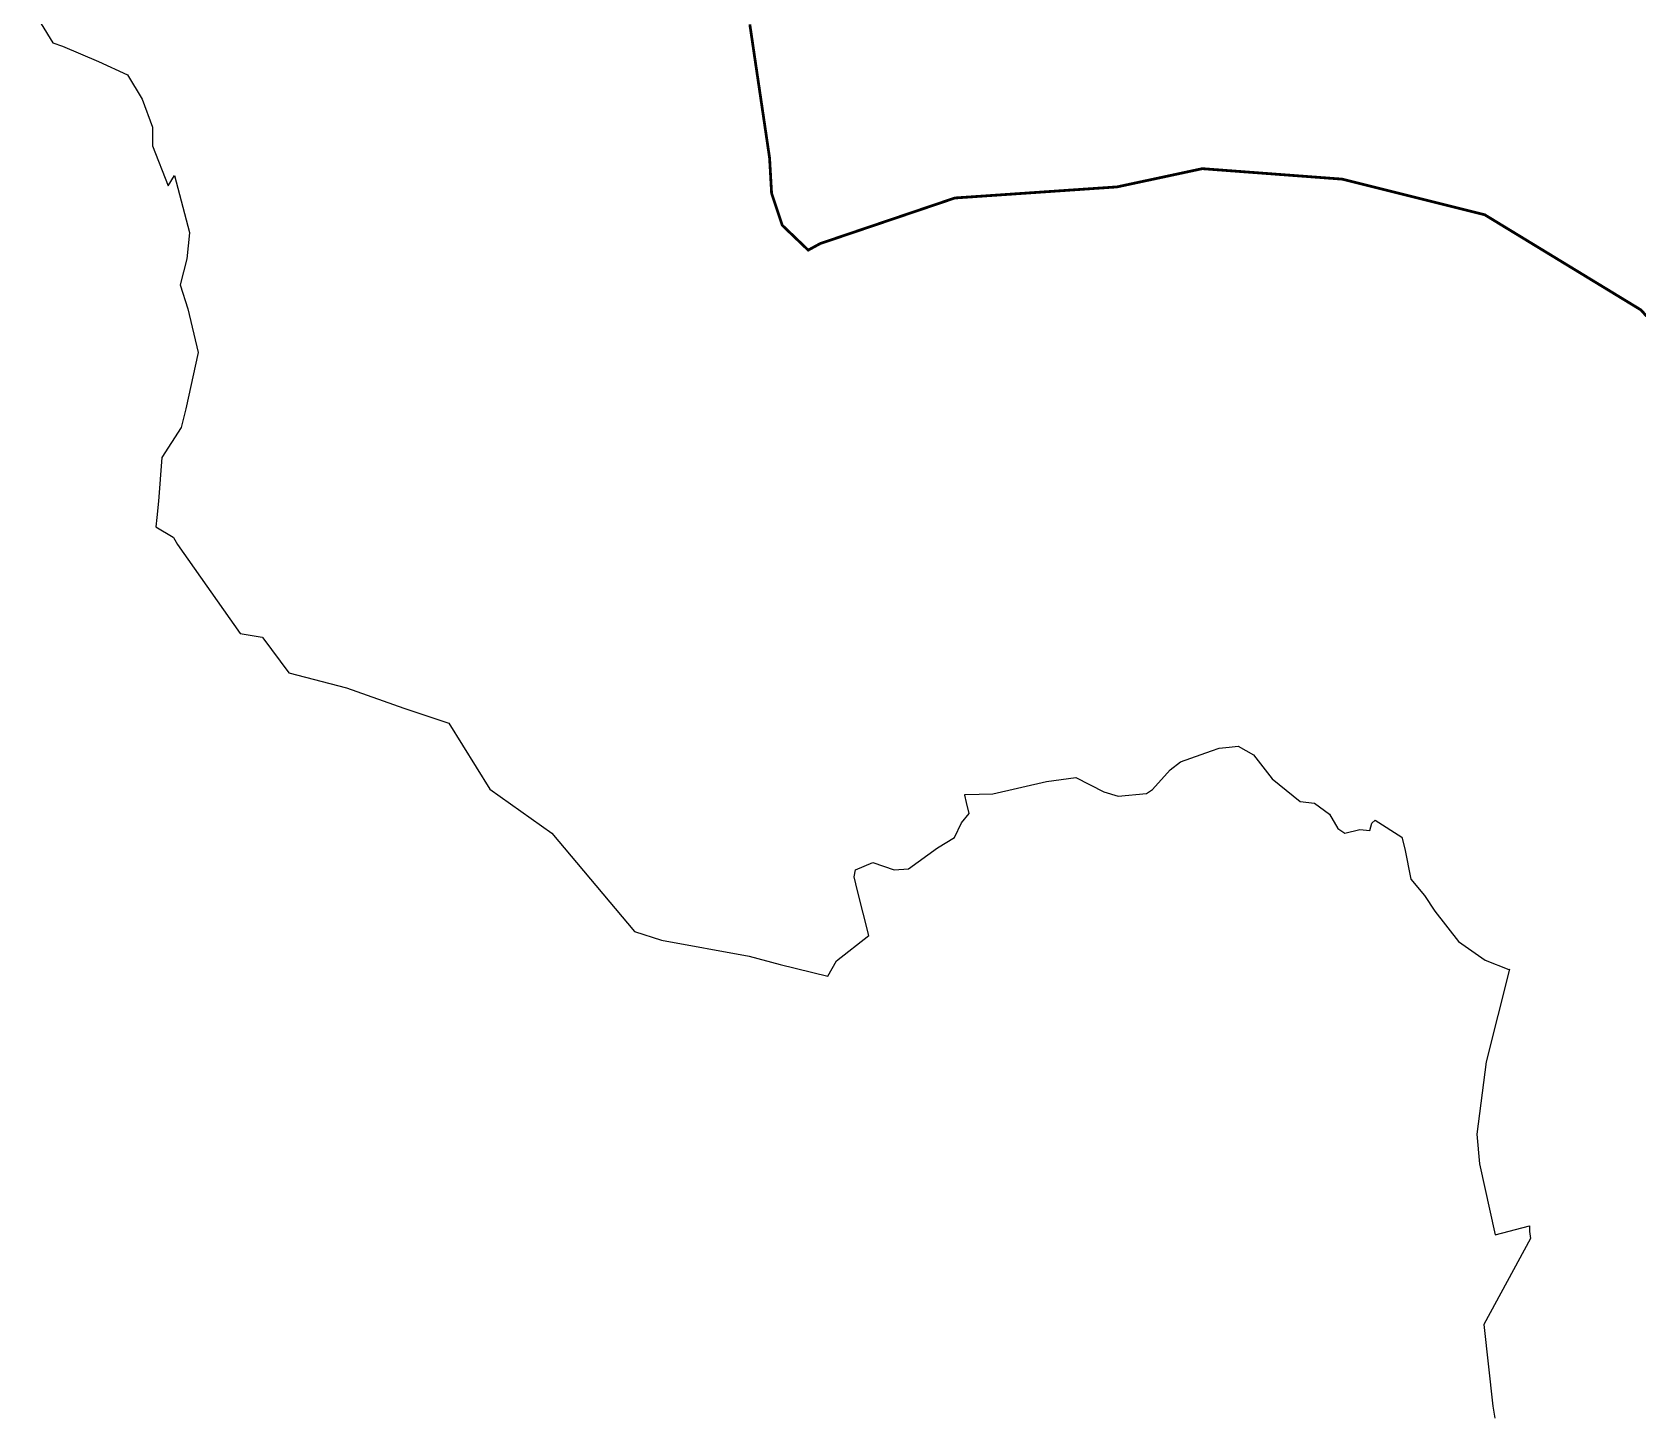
# Model space of a CAD drawing. Header units: metres. Extents: x 255476 to 378809, y 1739479 to 2227865.
# Drawn here: x 320744 to 323642, y 1832682 to 1835178 of the extents above; entities that cross this region are included whole.
import ezdxf

# ---------------------------------------------------------------- set-up
doc = ezdxf.new("R2010")
doc.units = ezdxf.units.M
doc.header["$MEASUREMENT"] = 0
doc.layers.add('COASTLINE', color=5, linetype='Continuous')
doc.layers.add('DISTRICT BOUNDRY', color=86, linetype='Continuous')

msp = doc.modelspace()

# ---------------------------------------------------------------- linework, layer by layer
at = {"layer": 'COASTLINE', "color": 1, "flags": 128}
msp.add_lwpolyline([(322039.3, 1835191.5, 5, 5, 0), (322075, 1834950.3, 5, 5, 0), (322078.6, 1834886.6, 5, 5, 0), (322097.8, 1834829, 5, 5, 0), (322144.7, 1834784.1, 5, 5, 0), (322166.3, 1834795.9, 5, 5, 0), (322409.4, 1834878.2, 5, 5, 0), (322702.1, 1834898.2, 5, 5, 0), (322855.8, 1834931.1, 5, 5, 0), (323108.4, 1834912.2, 5, 5, 0), (323365.5, 1834847.9, 5, 5, 0), (323647.5, 1834676.1, 5, 5, 0), (323656.6, 1834665.9, 5, 5, 0), (323776.7, 1834624.5, 5, 5, 0), (323998.8, 1834368.3, 5, 5, 0), (324092.2, 1834250.2, 5, 5, 0), (324117.8, 1834204.3, 5, 5, 0), (324128, 1834197.5, 5, 5, 0), (324351.1, 1833908.5, 5, 5, 0), (324454.1, 1833592.9, 5, 5, 0), (324488.3, 1832994.5, 5, 5, 0), (324487, 1832993.1, 5, 5, 0), (324498.4, 1832835.1, 5, 5, 0), (324345.5, 1832450.8, 5, 5, 0)], format="xyseb", dxfattribs=at)
at = {"layer": 'DISTRICT BOUNDRY'}
msp.add_polyline3d([(320744.2, 1835218.7, 0), (320781.6, 1835158.3, 0), (320798.9, 1835152.2, 0), (320864.1, 1835124.7, 0), (320916.1, 1835100.7, 0), (320942.8, 1835056.7, 0), (320961.6, 1835005.8, 0), (320961.5, 1834972.2, 0), (320989.4, 1834899.9, 0), (321001.4, 1834918.8, 0), (321028.2, 1834815.9, 0), (321028.2, 1834815.7, 0), (321028.2, 1834815.5, 0), (321023.3, 1834768.2, 0), (321011.3, 1834721.6, 0), (321025.3, 1834678.1, 0), (321044, 1834599.6, 0), (321021.8, 1834497.9, 0), (321013.1, 1834464, 0), (320978.4, 1834409.6, 0), (320972, 1834331, 0), (320969, 1834301.5, 0), (320967.3, 1834284.8, 0), (320998.7, 1834266, 0), (320999.1, 1834265.4, 0), (321006.8, 1834252.8, 0), (321119.9, 1834092.5, 0), (321159.2, 1834085.5, 0), (321159.9, 1834085.4, 0), (321160.5, 1834084.6, 0), (321207.6, 1834021, 0), (321311.2, 1833994.4, 0), (321415.1, 1833957.4, 0), (321495.9, 1833930.4, 0), (321570.1, 1833811.6, 0), (321682.1, 1833731.8, 0), (321831, 1833554.5, 0), (321880.1, 1833538.6, 0), (322038, 1833509.7, 0), (322094.2, 1833494.8, 0), (322179.9, 1833473.7, 0), (322195.5, 1833501.8, 0), (322254.3, 1833547, 0), (322233.9, 1833627.7, 0), (322233.9, 1833627.8, 0), (322227.4, 1833653.3, 0), (322229.8, 1833665.7, 0), (322261.4, 1833679.2, 0), (322299.5, 1833666, 0), (322325.7, 1833667.5, 0), (322377.9, 1833705.4, 0), (322408.6, 1833724.4, 0), (322421.6, 1833750.6, 0), (322435.1, 1833767.7, 0), (322430.3, 1833787.3, 0), (322427.3, 1833800.7, 0), (322427.1, 1833801.8, 0), (322428.5, 1833801.8, 0), (322477.8, 1833803.1, 0), (322574.6, 1833825.4, 0), (322627.5, 1833832.4, 0), (322677.9, 1833806.6, 0), (322704, 1833798.7, 0), (322755.3, 1833803.7, 0), (322765.9, 1833810.7, 0), (322798, 1833846.2, 0), (322816.6, 1833860.9, 0), (322872.5, 1833880.3, 0), (322886.2, 1833885.1, 0), (322904.6, 1833887.2, 0), (322920.4, 1833889.1, 0), (322948.5, 1833873.3, 0), (322982, 1833830.1, 0), (323032.7, 1833789.3, 0), (323058.6, 1833786.1, 0), (323085.1, 1833766.1, 0), (323100.3, 1833740.5, 0), (323113.1, 1833731.9, 0), (323139.9, 1833738.4, 0), (323158.2, 1833736.7, 0), (323161.5, 1833750.1, 0), (323167.7, 1833755.4, 0), (323216.1, 1833724.6, 0), (323221.1, 1833703.6, 0), (323232.1, 1833649.1, 0), (323257.1, 1833619.6, 0), (323275.4, 1833591, 0), (323318.4, 1833536.4, 0), (323366.1, 1833502.9, 0), (323408.8, 1833486, 0), (323410.3, 1833486.3, 0), (323368.4, 1833319.1, 0), (323351.2, 1833188.6, 0), (323355.9, 1833135.1, 0), (323384.4, 1833007.1, 0), (323446.3, 1833023.4, 0), (323446.1, 1833013.2, 0), (323448.1, 1833000.5, 0), (323363.9, 1832845.4, 0), (323380.3, 1832697.8, 0), (323383.8, 1832676.4, 0)], dxfattribs=at)

doc.saveas('drawing.dxf')
